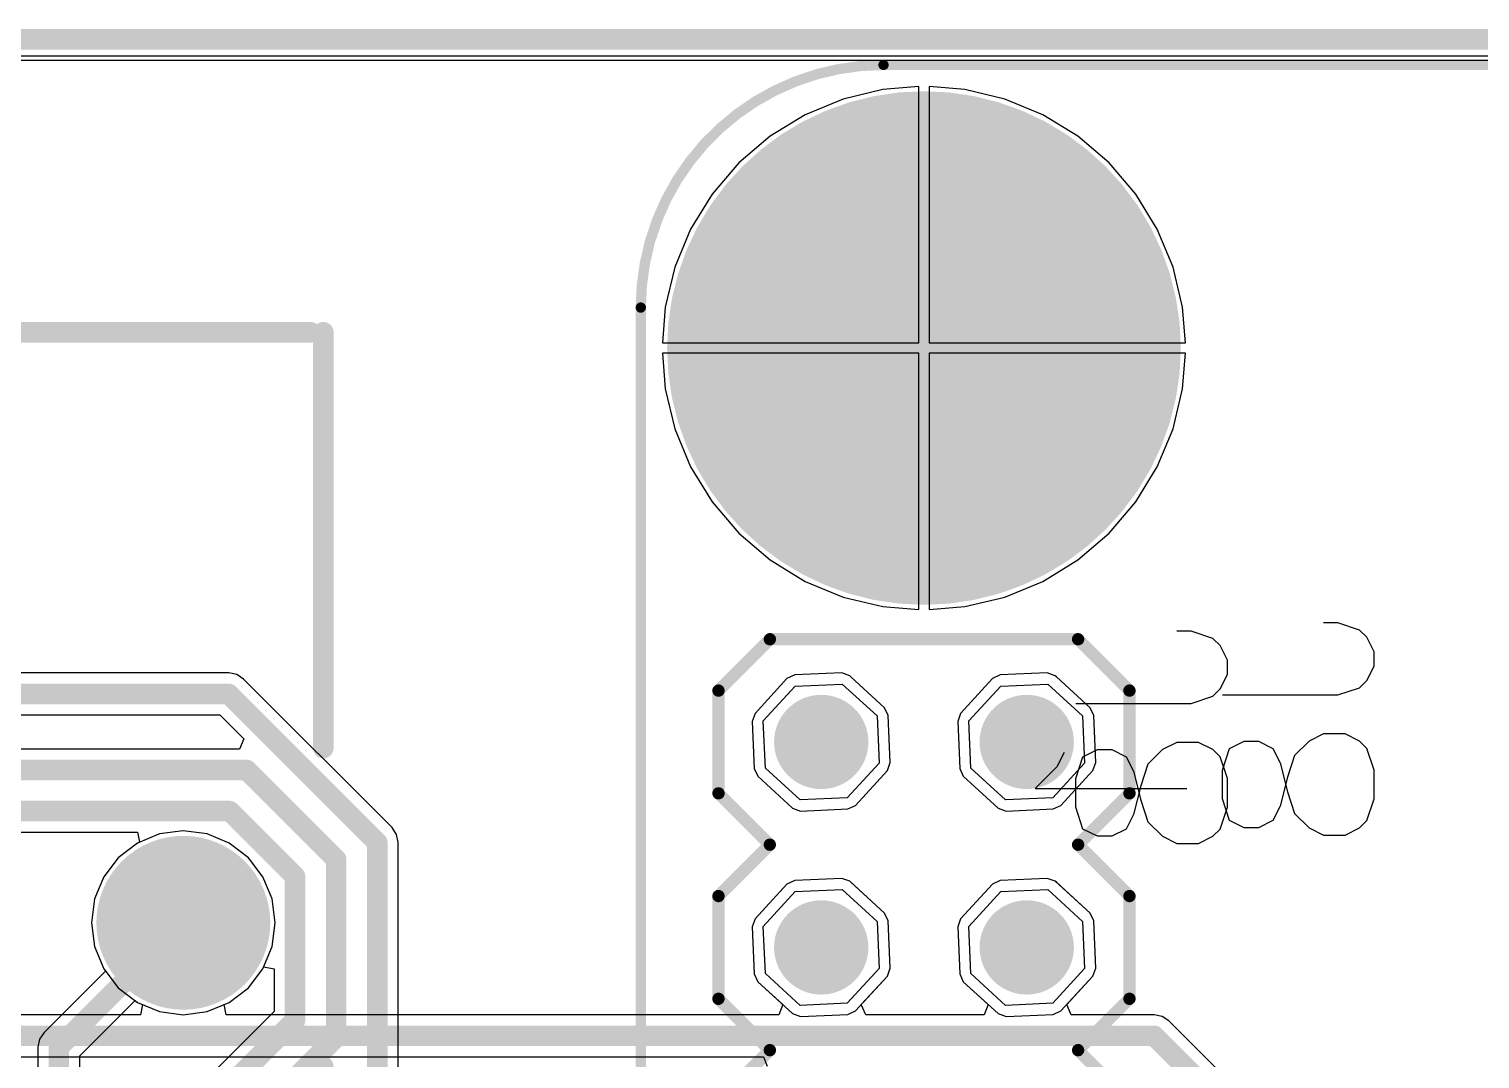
# Model space of a CAD drawing. Header units: millimetres. Extents: x 2.5 to 14.5, y 1.2 to 4.8.
# Drawn here: x 11.946 to 12.652, y 4.199 to 4.7 of the extents above; entities that cross this region are included whole.
import ezdxf

# ---------------------------------------------------------------- set-up
doc = ezdxf.new("R2010")
doc.units = ezdxf.units.MM
doc.header["$MEASUREMENT"] = 0
for name, color, linetype in [('BottomLayer', 5, 'Continuous'), ('BottomOverlay', 54, 'Continuous'), ('BottomSolder', 6, 'Continuous'), ('ConnectLayer', 7, 'Continuous'), ('Mechanical4', 56, 'Continuous'), ('MultiLayer', 9, 'Continuous'), ('PadHoleLayer', 156, 'Continuous'), ('TopLayer', 1, 'Continuous'), ('TopOverlay', 2, 'Continuous'), ('TopSolder', 216, 'Continuous')]:
    doc.layers.add(name, color=color, linetype=linetype)

# ---------------------------------------------------------------- blocks, each defined once
blk = doc.blocks.new('_RASPBERRY_PI_B__RASPBERRY_PI_B__P________B_106')
at = {"layer": 'BottomLayer'}
for p, q in [((0.30134, -2.00667), (0.31685, -1.98974)), ((0.31685, -1.98974), (0.33979, -1.98874)), ((0.33979, -1.98874), (0.35672, -2.00425)), ((0.40134, -2.00667), (0.41685, -1.98974)), ((0.41685, -1.98974), (0.43979, -1.98874)), ((0.43979, -1.98874), (0.45672, -2.00425)), ((0.35672, -2.00425), (0.35772, -2.02719)), ((0.45672, -2.00425), (0.45772, -2.02719)), ((0.30234, -2.02961), (0.30134, -2.00667)), ((0.40234, -2.02961), (0.40134, -2.00667)), ((0.31927, -2.04512), (0.30234, -2.02961)), ((0.35772, -2.02719), (0.34221, -2.04412)), ((0.41927, -2.04512), (0.40234, -2.02961)), ((0.45772, -2.02719), (0.44221, -2.04412)), ((0.34221, -2.04412), (0.31927, -2.04512)), ((0.44221, -2.04412), (0.41927, -2.04512)), ((0.30134, -2.10667), (0.31685, -2.08974)), ((0.31685, -2.08974), (0.33979, -2.08874)), ((0.33979, -2.08874), (0.35672, -2.10425)), ((0.40134, -2.10667), (0.41685, -2.08974)), ((0.41685, -2.08974), (0.43979, -2.08874)), ((0.43979, -2.08874), (0.45672, -2.10425)), ((0.30234, -2.12961), (0.30134, -2.10667)), ((0.35672, -2.10425), (0.35772, -2.12719)), ((0.40234, -2.12961), (0.40134, -2.10667)), ((0.45672, -2.10425), (0.45772, -2.12719)), ((0.31927, -2.14512), (0.30234, -2.12961)), ((0.35772, -2.12719), (0.34221, -2.14412)), ((0.41927, -2.14512), (0.40234, -2.12961)), ((0.45772, -2.12719), (0.44221, -2.14412)), ((0.34221, -2.14412), (0.31927, -2.14512)), ((0.44221, -2.14412), (0.41927, -2.14512))]:
    blk.add_line(p, q, dxfattribs=at)
for points, const_width in [([(0.07677, -2.06693, 1), (0.19882, -2.06693, 1)], 0.12205), ([(0.31953, -2.01693, 1), (0.33953, -2.01693, 1)], 0.02), ([(0.41953, -2.01693, 1), (0.43953, -2.01693, 1)], 0.02), ([(0.31953, -2.11693, 1), (0.33953, -2.11693, 1)], 0.02), ([(0.41953, -2.11693, 1), (0.43953, -2.11693, 1)], 0.02)]:
    blk.add_lwpolyline(points, format="xyb", close=True, dxfattribs=dict(at, const_width=const_width))
at = {"layer": 'BottomOverlay'}
for p, q in [((0.35222, -2.01278), (0.35222, -1.93898)), ((0.33465, -1.99872), (0.34167, -2.00224)), ((0.34167, -2.00224), (0.35222, -2.01278))]:
    blk.add_line(p, q, dxfattribs=at)
for points, const_width in [([(0, -2.08662), (0, -0.11811)], 0.005), ([(0.27953, -1.99193), (0.30453, -1.96693)], 0.006), ([(0.35453, -1.96693), (0.30453, -1.96693)], 0.006), ([(0.37953, -1.99193), (0.35453, -1.96693)], 0.006), ([(0.37953, -1.99193), (0.40453, -1.96693)], 0.006), ([(0.45453, -1.96693), (0.40453, -1.96693)], 0.006), ([(0.47953, -1.99193), (0.45453, -1.96693)], 0.006), ([(0.47953, -1.99193), (0.50453, -1.96693)], 0.006), ([(0.27953, -2.14193), (0.27953, -1.99193)], 0.006), ([(0.30453, -2.16693), (0.27953, -2.14193)], 0.006), ([(0.35453, -2.16693), (0.37953, -2.14193)], 0.006), ([(0.40453, -2.16693), (0.37953, -2.14193)], 0.006), ([(0.45453, -2.16693), (0.47953, -2.14193)], 0.006), ([(0.50453, -2.16693), (0.47953, -2.14193)], 0.006), ([(0.35453, -2.16693), (0.30453, -2.16693)], 0.006), ([(0.45453, -2.16693), (0.40453, -2.16693)], 0.006), ([(3.22835, -2.20473), (0.11811, -2.20473)], 0.005)]:
    blk.add_lwpolyline(points, dxfattribs=dict(at, const_width=const_width))
for points, const_width in [([(0.30303, -1.96693, 1), (0.30603, -1.96693, 1)], 0.003), ([(0.30303, -1.96693, 1), (0.30603, -1.96693, 1)], 0.003), ([(0.35303, -1.96693, 1), (0.35603, -1.96693, 1)], 0.003), ([(0.35303, -1.96693, 1), (0.35603, -1.96693, 1)], 0.003), ([(0.40303, -1.96693, 1), (0.40603, -1.96693, 1)], 0.003), ([(0.40303, -1.96693, 1), (0.40603, -1.96693, 1)], 0.003), ([(0.45303, -1.96693, 1), (0.45603, -1.96693, 1)], 0.003), ([(0.45303, -1.96693, 1), (0.45603, -1.96693, 1)], 0.003), ([(0.27803, -1.99193, 1), (0.28103, -1.99193, 1)], 0.003), ([(0.27803, -1.99193, 1), (0.28103, -1.99193, 1)], 0.003), ([(0.37803, -1.99193, 1), (0.38103, -1.99193, 1)], 0.003), ([(0.37803, -1.99193, 1), (0.38103, -1.99193, 1)], 0.003), ([(0.47803, -1.99193, 1), (0.48103, -1.99193, 1)], 0.003), ([(0.47803, -1.99193, 1), (0.48103, -1.99193, 1)], 0.003), ([(-0.00125, -2.08661, 1), (0.00125, -2.08661, 1)], 0.0025), ([(-0.00125, -2.08662, 1), (0.00125, -2.08662, 1)], 0.0025), ([(0.27803, -2.14193, 1), (0.28103, -2.14193, 1)], 0.003), ([(0.27803, -2.14193, 1), (0.28103, -2.14193, 1)], 0.003), ([(0.37803, -2.14193, 1), (0.38103, -2.14193, 1)], 0.003), ([(0.37803, -2.14193, 1), (0.38103, -2.14193, 1)], 0.003), ([(0.47803, -2.14193, 1), (0.48103, -2.14193, 1)], 0.003), ([(0.47803, -2.14193, 1), (0.48103, -2.14193, 1)], 0.003), ([(0.30303, -2.16693, 1), (0.30603, -2.16693, 1)], 0.003), ([(0.30303, -2.16693, 1), (0.30603, -2.16693, 1)], 0.003), ([(0.35303, -2.16693, 1), (0.35603, -2.16693, 1)], 0.003), ([(0.35303, -2.16693, 1), (0.35603, -2.16693, 1)], 0.003), ([(0.40303, -2.16693, 1), (0.40603, -2.16693, 1)], 0.003), ([(0.40303, -2.16693, 1), (0.40603, -2.16693, 1)], 0.003), ([(0.45303, -2.16693, 1), (0.45603, -2.16693, 1)], 0.003), ([(0.45303, -2.16693, 1), (0.45603, -2.16693, 1)], 0.003), ([(0.11686, -2.20472, 1), (0.11936, -2.20472, 1)], 0.0025), ([(0.11686, -2.20473, 1), (0.11936, -2.20473, 1)], 0.0025)]:
    blk.add_lwpolyline(points, format="xyb", close=True, dxfattribs=dict(at, const_width=const_width))
at = {"layer": 'BottomOverlay', "const_width": 0.005}
blk.add_lwpolyline([(0.11811, -2.20472, -0.414214), (0, -2.08661)], format="xyb", dxfattribs=at)
at = {"layer": 'BottomSolder'}
for points, const_width in [([(0.0753, -2.06693, 1), (0.2003, -2.06693, 1)], 0.125), ([(0.31805, -2.01693, 1), (0.341, -2.01693, 1)], 0.02295), ([(0.41805, -2.01693, 1), (0.441, -2.01693, 1)], 0.02295), ([(0.31805, -2.11693, 1), (0.341, -2.11693, 1)], 0.02295), ([(0.41805, -2.11693, 1), (0.441, -2.11693, 1)], 0.02295)]:
    blk.add_lwpolyline(points, format="xyb", close=True, dxfattribs=dict(at, const_width=const_width))
at = {"layer": 'Mechanical4'}
for p, q in [((0.28559, -1.84793), (0.27856, -1.85144)), ((0.29261, -1.84793), (0.28559, -1.84793)), ((0.29964, -1.85144), (0.29261, -1.84793)), ((0.34322, -1.84793), (0.33268, -1.85144)), ((0.35728, -1.84793), (0.34322, -1.84793)), ((0.36782, -1.85144), (0.35728, -1.84793)), ((0.27504, -1.85496), (0.27153, -1.8655)), ((0.27856, -1.85144), (0.27504, -1.85496)), ((0.30316, -1.85496), (0.29964, -1.85144)), ((0.30667, -1.8655), (0.30316, -1.85496)), ((0.32916, -1.85496), (0.32565, -1.86199)), ((0.33268, -1.85144), (0.32916, -1.85496)), ((0.37134, -1.85496), (0.36782, -1.85144)), ((0.37485, -1.86199), (0.37134, -1.85496)), ((0.32565, -1.86199), (0.32565, -1.87253)), ((0.37485, -1.87253), (0.37485, -1.86199)), ((0.27153, -1.8655), (0.27153, -1.87253)), ((0.30667, -1.92173), (0.30667, -1.8655)), ((0.32565, -1.87253), (0.32916, -1.87956)), ((0.37134, -1.87956), (0.37485, -1.87253)), ((0.32916, -1.87956), (0.33619, -1.88659)), ((0.36431, -1.88659), (0.37134, -1.87956)), ((0.33619, -1.88659), (0.34674, -1.8901)), ((0.33971, -1.89362), (0.35377, -1.8901)), ((0.34674, -1.8901), (0.36079, -1.89362)), ((0.35377, -1.8901), (0.36431, -1.88659)), ((0.32916, -1.90416), (0.33268, -1.89713)), ((0.33268, -1.89713), (0.33971, -1.89362)), ((0.36079, -1.89362), (0.36782, -1.89713)), ((0.36782, -1.89713), (0.37134, -1.90416)), ((0.32916, -1.91119), (0.32916, -1.90416)), ((0.37134, -1.90416), (0.37134, -1.91119)), ((0.33268, -1.91822), (0.32916, -1.91119)), ((0.37134, -1.91119), (0.36782, -1.91822)), ((0.28965, -1.91929), (0.28262, -1.92281)), ((0.29668, -1.91929), (0.28965, -1.91929)), ((0.30371, -1.92281), (0.29668, -1.91929)), ((0.34322, -1.92173), (0.33268, -1.91822)), ((0.34729, -1.91929), (0.33674, -1.92281)), ((0.36134, -1.91929), (0.34729, -1.91929)), ((0.36782, -1.91822), (0.35728, -1.92173)), ((0.37189, -1.92281), (0.36134, -1.91929)), ((0.2791, -1.92632), (0.27559, -1.93686)), ((0.28262, -1.92281), (0.2791, -1.92632)), ((0.30722, -1.92632), (0.30371, -1.92281)), ((0.31073, -1.93686), (0.30722, -1.92632)), ((0.33323, -1.92632), (0.32971, -1.93335)), ((0.33674, -1.92281), (0.33323, -1.92632)), ((0.35728, -1.92173), (0.34322, -1.92173)), ((0.3754, -1.92632), (0.37189, -1.92281)), ((0.37892, -1.93335), (0.3754, -1.92632)), ((0.32971, -1.93335), (0.32971, -1.94389)), ((0.37892, -1.94389), (0.37892, -1.93335)), ((0.27559, -1.93686), (0.27559, -1.94389)), ((0.31073, -1.99309), (0.31073, -1.93686)), ((0.32971, -1.94389), (0.33323, -1.95092)), ((0.3754, -1.95092), (0.37892, -1.94389)), ((0.33323, -1.95092), (0.34026, -1.95795)), ((0.36837, -1.95795), (0.3754, -1.95092)), ((0.34026, -1.95795), (0.3508, -1.96146)), ((0.34377, -1.96498), (0.35783, -1.96146)), ((0.3508, -1.96146), (0.36486, -1.96498)), ((0.35783, -1.96146), (0.36837, -1.95795)), ((0.33323, -1.97552), (0.33674, -1.96849)), ((0.33674, -1.96849), (0.34377, -1.96498)), ((0.36486, -1.96498), (0.37189, -1.96849)), ((0.37189, -1.96849), (0.3754, -1.97552)), ((0.33323, -1.98255), (0.33323, -1.97552)), ((0.3754, -1.97552), (0.3754, -1.98255)), ((0.33674, -1.98958), (0.33323, -1.98255)), ((0.3754, -1.98255), (0.37189, -1.98958)), ((0.34729, -1.99309), (0.33674, -1.98958)), ((0.37189, -1.98958), (0.36134, -1.99309)), ((0.36134, -1.99309), (0.34729, -1.99309))]:
    blk.add_line(p, q, dxfattribs=at)
at = {"layer": 'MultiLayer'}
for p, q in [((0.30134, -2.00667), (0.31685, -1.98974)), ((0.31685, -1.98974), (0.33979, -1.98874)), ((0.33979, -1.98874), (0.35672, -2.00425)), ((0.40134, -2.00667), (0.41685, -1.98974)), ((0.41685, -1.98974), (0.43979, -1.98874)), ((0.43979, -1.98874), (0.45672, -2.00425)), ((0.35672, -2.00425), (0.35772, -2.02719)), ((0.45672, -2.00425), (0.45772, -2.02719)), ((0.30234, -2.02961), (0.30134, -2.00667)), ((0.40234, -2.02961), (0.40134, -2.00667)), ((0.31927, -2.04512), (0.30234, -2.02961)), ((0.35772, -2.02719), (0.34221, -2.04412)), ((0.41927, -2.04512), (0.40234, -2.02961)), ((0.45772, -2.02719), (0.44221, -2.04412)), ((0.34221, -2.04412), (0.31927, -2.04512)), ((0.44221, -2.04412), (0.41927, -2.04512)), ((0.30134, -2.10667), (0.31685, -2.08974)), ((0.31685, -2.08974), (0.33979, -2.08874)), ((0.33979, -2.08874), (0.35672, -2.10425)), ((0.40134, -2.10667), (0.41685, -2.08974)), ((0.41685, -2.08974), (0.43979, -2.08874)), ((0.43979, -2.08874), (0.45672, -2.10425)), ((0.30234, -2.12961), (0.30134, -2.10667)), ((0.35672, -2.10425), (0.35772, -2.12719)), ((0.40234, -2.12961), (0.40134, -2.10667)), ((0.45672, -2.10425), (0.45772, -2.12719)), ((0.31927, -2.14512), (0.30234, -2.12961)), ((0.35772, -2.12719), (0.34221, -2.14412)), ((0.41927, -2.14512), (0.40234, -2.12961)), ((0.45772, -2.12719), (0.44221, -2.14412)), ((0.34221, -2.14412), (0.31927, -2.14512)), ((0.44221, -2.14412), (0.41927, -2.14512))]:
    blk.add_line(p, q, dxfattribs=at)
for points, const_width in [([(0.07677, -2.06693, 1), (0.19882, -2.06693, 1)], 0.12205), ([(0.31953, -2.01693, 1), (0.33953, -2.01693, 1)], 0.02), ([(0.41953, -2.01693, 1), (0.43953, -2.01693, 1)], 0.02), ([(0.31953, -2.11693, 1), (0.33953, -2.11693, 1)], 0.02), ([(0.41953, -2.11693, 1), (0.43953, -2.11693, 1)], 0.02)]:
    blk.add_lwpolyline(points, format="xyb", close=True, dxfattribs=dict(at, const_width=const_width))
at = {"layer": 'PadHoleLayer'}
for points, const_width in [([(0.31953, -2.01693, 1), (0.33953, -2.01693, 1)], 0.02), ([(0.41953, -2.01693, 1), (0.43953, -2.01693, 1)], 0.02), ([(0.11073, -2.06693, 1), (0.16486, -2.06693, 1)], 0.05413), ([(0.31953, -2.11693, 1), (0.33953, -2.11693, 1)], 0.02), ([(0.41953, -2.11693, 1), (0.43953, -2.11693, 1)], 0.02)]:
    blk.add_lwpolyline(points, format="xyb", close=True, dxfattribs=dict(at, const_width=const_width))
at = {"layer": 'TopLayer'}
for p, q in [((0.30134, -2.00667), (0.31685, -1.98974)), ((0.31685, -1.98974), (0.33979, -1.98874)), ((0.33979, -1.98874), (0.35672, -2.00425)), ((0.40134, -2.00667), (0.41685, -1.98974)), ((0.41685, -1.98974), (0.43979, -1.98874)), ((0.43979, -1.98874), (0.45672, -2.00425)), ((0.35672, -2.00425), (0.35772, -2.02719)), ((0.45672, -2.00425), (0.45772, -2.02719)), ((0.30234, -2.02961), (0.30134, -2.00667)), ((0.40234, -2.02961), (0.40134, -2.00667)), ((0.31927, -2.04512), (0.30234, -2.02961)), ((0.35772, -2.02719), (0.34221, -2.04412)), ((0.41927, -2.04512), (0.40234, -2.02961)), ((0.45772, -2.02719), (0.44221, -2.04412)), ((0.34221, -2.04412), (0.31927, -2.04512)), ((0.44221, -2.04412), (0.41927, -2.04512)), ((0.30134, -2.10667), (0.31685, -2.08974)), ((0.31685, -2.08974), (0.33979, -2.08874)), ((0.33979, -2.08874), (0.35672, -2.10425)), ((0.40134, -2.10667), (0.41685, -2.08974)), ((0.41685, -2.08974), (0.43979, -2.08874)), ((0.43979, -2.08874), (0.45672, -2.10425)), ((0.30234, -2.12961), (0.30134, -2.10667)), ((0.35672, -2.10425), (0.35772, -2.12719)), ((0.40234, -2.12961), (0.40134, -2.10667)), ((0.45672, -2.10425), (0.45772, -2.12719)), ((0.31927, -2.14512), (0.30234, -2.12961)), ((0.35772, -2.12719), (0.34221, -2.14412)), ((0.41927, -2.14512), (0.40234, -2.12961)), ((0.45772, -2.12719), (0.44221, -2.14412)), ((0.34221, -2.14412), (0.31927, -2.14512)), ((0.44221, -2.14412), (0.41927, -2.14512))]:
    blk.add_line(p, q, dxfattribs=at)
for points, const_width in [([(0.07677, -2.06693, 1), (0.19882, -2.06693, 1)], 0.12205), ([(0.31953, -2.01693, 1), (0.33953, -2.01693, 1)], 0.02), ([(0.41953, -2.01693, 1), (0.43953, -2.01693, 1)], 0.02), ([(0.31953, -2.11693, 1), (0.33953, -2.11693, 1)], 0.02), ([(0.41953, -2.11693, 1), (0.43953, -2.11693, 1)], 0.02)]:
    blk.add_lwpolyline(points, format="xyb", close=True, dxfattribs=dict(at, const_width=const_width))
at = {"layer": 'TopSolder'}
for points, const_width in [([(0.0753, -2.06693, 1), (0.2003, -2.06693, 1)], 0.125), ([(0.31805, -2.01693, 1), (0.341, -2.01693, 1)], 0.02295), ([(0.41805, -2.01693, 1), (0.441, -2.01693, 1)], 0.02295), ([(0.31805, -2.11693, 1), (0.341, -2.11693, 1)], 0.02295), ([(0.41805, -2.11693, 1), (0.441, -2.11693, 1)], 0.02295)]:
    blk.add_lwpolyline(points, format="xyb", close=True, dxfattribs=dict(at, const_width=const_width))
blk = doc.blocks.new('4P__C__C_________205')
at = {"layer": 'BottomLayer', "const_width": 0.03937}
for points in [[(-0.01969, 0, 1), (0.01968, 0, 1)], [(-0.21654, -0.1378, 1), (-0.17717, -0.1378, 1)], [(-0.01969, -0.27559, 1), (0.01968, -0.27559, 1)], [(-0.21654, -0.41339, 1), (-0.17717, -0.41339, 1)]]:
    blk.add_lwpolyline(points, format="xyb", close=True, dxfattribs=at)
at = {"layer": 'BottomSolder', "const_width": 0.04232}
for points in [[(-0.02116, 0, 1), (0.02116, 0, 1)], [(-0.21801, -0.1378, 1), (-0.17569, -0.1378, 1)], [(-0.02116, -0.27559, 1), (0.02116, -0.27559, 1)], [(-0.21801, -0.41339, 1), (-0.17569, -0.41339, 1)]]:
    blk.add_lwpolyline(points, format="xyb", close=True, dxfattribs=at)
at = {"layer": 'MultiLayer', "const_width": 0.03937}
for points in [[(-0.01969, 0, 1), (0.01968, 0, 1)], [(-0.21654, -0.1378, 1), (-0.17717, -0.1378, 1)], [(-0.01969, -0.27559, 1), (0.01968, -0.27559, 1)], [(-0.21654, -0.41339, 1), (-0.17717, -0.41339, 1)]]:
    blk.add_lwpolyline(points, format="xyb", close=True, dxfattribs=at)
at = {"layer": 'PadHoleLayer', "const_width": 0.01969}
for points in [[(-0.00984, 0, 1), (0.00984, 0, 1)], [(-0.20669, -0.1378, 1), (-0.18701, -0.1378, 1)], [(-0.00984, -0.27559, 1), (0.00984, -0.27559, 1)], [(-0.20669, -0.41339, 1), (-0.18701, -0.41339, 1)]]:
    blk.add_lwpolyline(points, format="xyb", close=True, dxfattribs=at)
at = {"layer": 'TopLayer', "const_width": 0.03937}
for points in [[(-0.01969, 0, 1), (0.01968, 0, 1)], [(-0.21654, -0.1378, 1), (-0.17717, -0.1378, 1)], [(-0.01969, -0.27559, 1), (0.01968, -0.27559, 1)], [(-0.21654, -0.41339, 1), (-0.17717, -0.41339, 1)]]:
    blk.add_lwpolyline(points, format="xyb", close=True, dxfattribs=at)
at = {"layer": 'TopOverlay', "const_width": 0.01}
for points in [[(-0.38189, 0.12795), (0.09055, 0.12795)], [(-0.38189, 0.12795), (-0.38189, -0.48032)], [(-0.38189, 0.12795), (-0.38189, 0.0689)], [(0.09055, 0.12795), (0.09055, -0.47532)], [(-0.38189, 0.0689), (-0.26685, 0.0689)], [(-0.11185, 0.0689), (0.08976, 0.0689)], [(-0.38189, -0.4815), (-0.26685, -0.4815)], [(-0.11185, -0.4815), (0.09055, -0.4815)]]:
    blk.add_lwpolyline(points, dxfattribs=at)
at = {"layer": 'TopOverlay', "const_width": 0.005}
for points in [[(-0.38439, 0.12795, 1), (-0.37939, 0.12795, 1)], [(-0.38439, 0.12795, 1), (-0.37939, 0.12795, 1)], [(-0.38439, 0.12795, 1), (-0.37939, 0.12795, 1)], [(0.08805, 0.12795, 1), (0.09305, 0.12795, 1)], [(0.08805, 0.12795, 1), (0.09305, 0.12795, 1)], [(-0.38439, 0.0689, 1), (-0.37939, 0.0689, 1)], [(-0.38439, 0.0689, 1), (-0.37939, 0.0689, 1)], [(-0.26935, 0.0689, 1), (-0.26435, 0.0689, 1)], [(-0.11435, 0.0689, 1), (-0.10935, 0.0689, 1)], [(0.08726, 0.0689, 1), (0.09226, 0.0689, 1)], [(0.08805, -0.47532, 1), (0.09305, -0.47532, 1)], [(-0.38439, -0.48032, 1), (-0.37939, -0.48032, 1)], [(-0.38439, -0.4815, 1), (-0.37939, -0.4815, 1)], [(-0.26935, -0.4815, 1), (-0.26435, -0.4815, 1)], [(-0.11435, -0.4815, 1), (-0.10935, -0.4815, 1)], [(0.08805, -0.4815, 1), (0.09305, -0.4815, 1)]]:
    blk.add_lwpolyline(points, format="xyb", close=True, dxfattribs=at)
at = {"layer": 'TopSolder', "const_width": 0.04232}
for points in [[(-0.02116, 0, 1), (0.02116, 0, 1)], [(-0.21801, -0.1378, 1), (-0.17569, -0.1378, 1)], [(-0.02116, -0.27559, 1), (0.02116, -0.27559, 1)], [(-0.21801, -0.41339, 1), (-0.17569, -0.41339, 1)]]:
    blk.add_lwpolyline(points, format="xyb", close=True, dxfattribs=at)

msp = doc.modelspace()

# ---------------------------------------------------------------- linework, layer by layer
at = {"layer": 'BottomLayer', "const_width": 0.01}
for points in [[(9.77437, 4.21), (12.493, 4.21)], [(12.493, 4.21), (12.592, 4.111)]]:
    msp.add_lwpolyline(points, dxfattribs=at)
at = {"layer": 'BottomLayer', "const_width": 0.005}
msp.add_lwpolyline([(12.4905, 4.21, 1), (12.4955, 4.21, 1)], format="xyb", close=True, dxfattribs=at)
msp.add_lwpolyline([(12.4905, 4.21, 1), (12.4955, 4.21, 1)], format="xyb", close=True, dxfattribs=at)
at = {"layer": 'ConnectLayer'}
for p, q in [((2.47303, 4.68697), (14.45697, 4.68697)), ((2.4752, 4.6848), (14.4548, 4.6848)), ((12.36106, 4.6706), (12.34162, 4.66593)), ((12.36106, 4.6706), (12.34162, 4.66593)), ((12.3785, 4.67198), (12.36106, 4.6706)), ((12.3785, 4.67198), (12.36106, 4.6706)), ((12.3785, 4.54723), (12.3785, 4.67198)), ((12.3785, 4.54723), (12.3785, 4.67198)), ((12.40094, 4.6706), (12.3835, 4.67198)), ((12.3835, 4.67198), (12.3835, 4.54723)), ((12.40094, 4.6706), (12.3835, 4.67198)), ((12.3835, 4.67198), (12.3835, 4.54723)), ((12.42038, 4.66593), (12.40094, 4.6706)), ((12.42038, 4.66593), (12.40094, 4.6706)), ((12.34162, 4.66593), (12.32314, 4.65828)), ((12.34162, 4.66593), (12.32314, 4.65828)), ((12.43886, 4.65828), (12.42038, 4.66593)), ((12.43886, 4.65828), (12.42038, 4.66593)), ((12.32314, 4.65828), (12.30609, 4.64783)), ((12.32314, 4.65828), (12.30609, 4.64783)), ((12.45591, 4.64783), (12.43886, 4.65828)), ((12.45591, 4.64783), (12.43886, 4.65828)), ((12.30609, 4.64783), (12.29089, 4.63485)), ((12.30609, 4.64783), (12.29089, 4.63485)), ((12.47111, 4.63485), (12.45591, 4.64783)), ((12.47111, 4.63485), (12.45591, 4.64783)), ((12.29089, 4.63485), (12.2779, 4.61964)), ((12.29089, 4.63485), (12.2779, 4.61964)), ((12.4841, 4.61964), (12.47111, 4.63485)), ((12.4841, 4.61964), (12.47111, 4.63485)), ((12.2779, 4.61964), (12.26745, 4.60259)), ((12.2779, 4.61964), (12.26745, 4.60259)), ((12.49455, 4.60259), (12.4841, 4.61964)), ((12.49455, 4.60259), (12.4841, 4.61964)), ((12.26745, 4.60259), (12.2598, 4.58411)), ((12.26745, 4.60259), (12.2598, 4.58411)), ((12.5022, 4.58411), (12.49455, 4.60259)), ((12.5022, 4.58411), (12.49455, 4.60259)), ((12.2598, 4.58411), (12.25513, 4.56467)), ((12.2598, 4.58411), (12.25513, 4.56467)), ((12.50687, 4.56467), (12.5022, 4.58411)), ((12.50687, 4.56467), (12.5022, 4.58411)), ((12.25513, 4.56467), (12.25376, 4.54723)), ((12.25513, 4.56467), (12.25376, 4.54723)), ((12.50824, 4.54723), (12.50687, 4.56467)), ((12.50824, 4.54723), (12.50687, 4.56467)), ((12.25376, 4.54723), (12.3785, 4.54723)), ((12.25376, 4.54723), (12.3785, 4.54723)), ((12.3835, 4.54723), (12.50824, 4.54723)), ((12.3835, 4.54723), (12.50824, 4.54723)), ((12.3785, 4.54223), (12.25376, 4.54223)), ((12.25376, 4.54223), (12.25513, 4.5248)), ((12.3785, 4.54223), (12.25376, 4.54223)), ((12.25376, 4.54223), (12.25513, 4.5248)), ((12.3785, 4.41749), (12.3785, 4.54223)), ((12.3785, 4.41749), (12.3785, 4.54223)), ((12.50824, 4.54223), (12.3835, 4.54223)), ((12.3835, 4.54223), (12.3835, 4.41749)), ((12.50824, 4.54223), (12.3835, 4.54223)), ((12.3835, 4.54223), (12.3835, 4.41749)), ((12.50687, 4.5248), (12.50824, 4.54223)), ((12.50687, 4.5248), (12.50824, 4.54223)), ((12.25513, 4.5248), (12.2598, 4.50535)), ((12.25513, 4.5248), (12.2598, 4.50535)), ((12.5022, 4.50535), (12.50687, 4.5248)), ((12.5022, 4.50535), (12.50687, 4.5248)), ((12.2598, 4.50535), (12.26745, 4.48688)), ((12.2598, 4.50535), (12.26745, 4.48688)), ((12.49455, 4.48688), (12.5022, 4.50535)), ((12.49455, 4.48688), (12.5022, 4.50535)), ((12.26745, 4.48688), (12.2779, 4.46982)), ((12.26745, 4.48688), (12.2779, 4.46982)), ((12.4841, 4.46982), (12.49455, 4.48688)), ((12.4841, 4.46982), (12.49455, 4.48688)), ((12.2779, 4.46982), (12.29089, 4.45462)), ((12.2779, 4.46982), (12.29089, 4.45462)), ((12.47111, 4.45462), (12.4841, 4.46982)), ((12.47111, 4.45462), (12.4841, 4.46982)), ((12.29089, 4.45462), (12.30609, 4.44163)), ((12.29089, 4.45462), (12.30609, 4.44163)), ((12.45591, 4.44163), (12.47111, 4.45462)), ((12.45591, 4.44163), (12.47111, 4.45462)), ((12.30609, 4.44163), (12.32314, 4.43118)), ((12.30609, 4.44163), (12.32314, 4.43118)), ((12.43886, 4.43118), (12.45591, 4.44163)), ((12.43886, 4.43118), (12.45591, 4.44163)), ((12.32314, 4.43118), (12.34162, 4.42353)), ((12.32314, 4.43118), (12.34162, 4.42353)), ((12.42038, 4.42353), (12.43886, 4.43118)), ((12.42038, 4.42353), (12.43886, 4.43118)), ((12.34162, 4.42353), (12.36106, 4.41886)), ((12.34162, 4.42353), (12.36106, 4.41886)), ((12.40094, 4.41886), (12.42038, 4.42353)), ((12.40094, 4.41886), (12.42038, 4.42353)), ((12.36106, 4.41886), (12.3785, 4.41749)), ((12.36106, 4.41886), (12.3785, 4.41749)), ((12.3835, 4.41749), (12.40094, 4.41886)), ((12.3835, 4.41749), (12.40094, 4.41886)), ((12.04266, 4.38659), (11.69689, 4.38659)), ((12.04656, 4.38581), (12.04266, 4.38659)), ((12.04987, 4.3836), (12.04656, 4.38581)), ((12.31809, 4.3856), (12.31433, 4.38385)), ((12.31809, 4.3856), (12.31433, 4.38385)), ((12.34102, 4.3866), (12.31809, 4.3856)), ((12.34102, 4.3866), (12.31809, 4.3856)), ((12.31809, 4.3856), (12.31809, 4.3856)), ((12.31809, 4.3856), (12.31809, 4.3856)), ((12.34492, 4.38518), (12.34102, 4.3866)), ((12.34102, 4.3866), (12.34102, 4.3866)), ((12.34492, 4.38518), (12.34102, 4.3866)), ((12.34102, 4.3866), (12.34102, 4.3866)), ((12.34545, 4.38469), (12.34492, 4.38518)), ((12.34492, 4.38518), (12.34492, 4.38518)), ((12.34545, 4.38469), (12.34492, 4.38518)), ((12.34492, 4.38518), (12.34492, 4.38518)), ((12.36185, 4.36967), (12.34545, 4.38469)), ((12.36185, 4.36967), (12.34545, 4.38469)), ((12.41809, 4.3856), (12.41433, 4.38385)), ((12.41809, 4.3856), (12.41433, 4.38385)), ((12.44102, 4.3866), (12.41809, 4.3856)), ((12.44102, 4.3866), (12.41809, 4.3856)), ((12.41809, 4.3856), (12.41809, 4.3856)), ((12.41809, 4.3856), (12.41809, 4.3856)), ((12.44492, 4.38518), (12.44102, 4.3866)), ((12.44102, 4.3866), (12.44102, 4.3866)), ((12.44492, 4.38518), (12.44102, 4.3866)), ((12.44102, 4.3866), (12.44102, 4.3866)), ((12.44545, 4.38469), (12.44492, 4.38518)), ((12.44492, 4.38518), (12.44492, 4.38518)), ((12.44545, 4.38469), (12.44492, 4.38518)), ((12.44492, 4.38518), (12.44492, 4.38518)), ((12.46185, 4.36967), (12.44545, 4.38469)), ((12.46185, 4.36967), (12.44545, 4.38469)), ((12.12217, 4.3113), (12.04987, 4.3836)), ((12.31433, 4.38385), (12.29882, 4.36692)), ((12.31433, 4.38385), (12.29882, 4.36692)), ((12.31433, 4.38385), (12.31433, 4.38385)), ((12.31433, 4.38385), (12.31433, 4.38385)), ((12.41433, 4.38385), (12.39882, 4.36692)), ((12.41433, 4.38385), (12.39882, 4.36692)), ((12.41433, 4.38385), (12.41433, 4.38385)), ((12.41433, 4.38385), (12.41433, 4.38385)), ((11.69266, 4.3662), (12.03843, 4.3662)), ((12.03843, 4.3662), (12.05006, 4.35457)), ((12.29882, 4.36692), (12.2974, 4.36302)), ((12.29882, 4.36692), (12.2974, 4.36302)), ((12.29882, 4.36692), (12.29882, 4.36692)), ((12.29882, 4.36692), (12.29882, 4.36692)), ((12.3636, 4.36591), (12.36185, 4.36967)), ((12.36185, 4.36967), (12.36185, 4.36967)), ((12.3636, 4.36591), (12.36185, 4.36967)), ((12.36185, 4.36967), (12.36185, 4.36967)), ((12.3646, 4.34298), (12.3636, 4.36591)), ((12.3636, 4.36591), (12.3636, 4.36591)), ((12.3646, 4.34298), (12.3636, 4.36591)), ((12.3636, 4.36591), (12.3636, 4.36591)), ((12.39882, 4.36692), (12.3974, 4.36302)), ((12.39882, 4.36692), (12.3974, 4.36302)), ((12.39882, 4.36692), (12.39882, 4.36692)), ((12.39882, 4.36692), (12.39882, 4.36692)), ((12.4636, 4.36591), (12.46185, 4.36967)), ((12.46185, 4.36967), (12.46185, 4.36967)), ((12.4636, 4.36591), (12.46185, 4.36967)), ((12.46185, 4.36967), (12.46185, 4.36967)), ((12.4646, 4.34298), (12.4636, 4.36591)), ((12.4636, 4.36591), (12.4636, 4.36591)), ((12.4646, 4.34298), (12.4636, 4.36591)), ((12.4636, 4.36591), (12.4636, 4.36591)), ((12.2974, 4.36302), (12.2974, 4.36302)), ((12.2974, 4.36302), (12.2984, 4.34009)), ((12.2974, 4.36302), (12.2974, 4.36302)), ((12.2974, 4.36302), (12.2984, 4.34009)), ((12.3974, 4.36302), (12.3974, 4.36302)), ((12.3974, 4.36302), (12.3984, 4.34009)), ((12.3974, 4.36302), (12.3974, 4.36302)), ((12.3974, 4.36302), (12.3984, 4.34009)), ((12.04799, 4.34957), (11.81937, 4.34957)), ((12.05006, 4.35457), (12.04799, 4.34957)), ((12.36318, 4.33908), (12.3646, 4.34298)), ((12.36318, 4.33908), (12.3646, 4.34298)), ((12.3646, 4.34298), (12.3646, 4.34298)), ((12.3646, 4.34298), (12.3646, 4.34298)), ((12.46318, 4.33908), (12.4646, 4.34298)), ((12.46318, 4.33908), (12.4646, 4.34298)), ((12.4646, 4.34298), (12.4646, 4.34298)), ((12.4646, 4.34298), (12.4646, 4.34298)), ((12.2984, 4.34009), (12.2984, 4.34009)), ((12.2984, 4.34009), (12.30015, 4.33633)), ((12.2984, 4.34009), (12.2984, 4.34009)), ((12.2984, 4.34009), (12.30015, 4.33633)), ((12.30015, 4.33633), (12.30015, 4.33633)), ((12.30015, 4.33633), (12.31708, 4.32082)), ((12.30015, 4.33633), (12.30015, 4.33633)), ((12.30015, 4.33633), (12.31708, 4.32082)), ((12.34767, 4.32215), (12.36318, 4.33908)), ((12.34767, 4.32215), (12.36318, 4.33908)), ((12.36318, 4.33908), (12.36318, 4.33908)), ((12.36318, 4.33908), (12.36318, 4.33908)), ((12.3984, 4.34009), (12.3984, 4.34009)), ((12.3984, 4.34009), (12.40015, 4.33633)), ((12.3984, 4.34009), (12.3984, 4.34009)), ((12.3984, 4.34009), (12.40015, 4.33633)), ((12.40015, 4.33633), (12.40015, 4.33633)), ((12.40015, 4.33633), (12.41708, 4.32082)), ((12.40015, 4.33633), (12.40015, 4.33633)), ((12.40015, 4.33633), (12.41708, 4.32082)), ((12.44767, 4.32215), (12.46318, 4.33908)), ((12.44767, 4.32215), (12.46318, 4.33908)), ((12.46318, 4.33908), (12.46318, 4.33908)), ((12.46318, 4.33908), (12.46318, 4.33908)), ((12.34391, 4.3204), (12.34767, 4.32215)), ((12.34391, 4.3204), (12.34767, 4.32215)), ((12.34767, 4.32215), (12.34767, 4.32215)), ((12.34767, 4.32215), (12.34767, 4.32215)), ((12.44391, 4.3204), (12.44767, 4.32215)), ((12.44391, 4.3204), (12.44767, 4.32215)), ((12.44767, 4.32215), (12.44767, 4.32215)), ((12.44767, 4.32215), (12.44767, 4.32215)), ((12.31708, 4.32082), (12.31708, 4.32082)), ((12.31708, 4.32082), (12.32098, 4.3194)), ((12.31708, 4.32082), (12.31708, 4.32082)), ((12.31708, 4.32082), (12.32098, 4.3194)), ((12.32098, 4.3194), (12.34391, 4.3204)), ((12.32098, 4.3194), (12.34391, 4.3204)), ((12.32098, 4.3194), (12.32098, 4.3194)), ((12.32098, 4.3194), (12.32098, 4.3194)), ((12.34391, 4.3204), (12.34391, 4.3204)), ((12.34391, 4.3204), (12.34391, 4.3204)), ((12.41708, 4.32082), (12.41708, 4.32082)), ((12.41708, 4.32082), (12.42098, 4.3194)), ((12.41708, 4.32082), (12.41708, 4.32082)), ((12.41708, 4.32082), (12.42098, 4.3194)), ((12.42098, 4.3194), (12.44391, 4.3204)), ((12.42098, 4.3194), (12.44391, 4.3204)), ((12.42098, 4.3194), (12.42098, 4.3194)), ((12.42098, 4.3194), (12.42098, 4.3194)), ((12.44391, 4.3204), (12.44391, 4.3204)), ((12.44391, 4.3204), (12.44391, 4.3204)), ((11.94139, 4.30917), (11.99823, 4.30917)), ((12.00901, 4.30823), (11.99821, 4.30376)), ((11.99823, 4.30917), (11.99922, 4.30417)), ((12.02059, 4.30975), (12.00901, 4.30823)), ((12.03217, 4.30823), (12.02059, 4.30975)), ((12.04297, 4.30376), (12.03217, 4.30823)), ((12.12438, 4.30799), (12.12217, 4.3113)), ((12.12516, 4.30409), (12.12438, 4.30799)), ((11.99821, 4.30376), (11.98894, 4.29665)), ((11.99821, 4.30376), (11.98894, 4.29665)), ((11.99922, 4.30417), (11.99821, 4.30376)), ((12.05224, 4.29665), (12.04297, 4.30376)), ((12.12516, 4.17965), (12.12516, 4.30409)), ((11.98894, 4.29665), (11.98183, 4.28738)), ((11.98894, 4.29665), (11.98183, 4.28738)), ((12.05935, 4.28738), (12.05224, 4.29665)), ((11.98183, 4.28738), (11.97736, 4.27658)), ((11.98183, 4.28738), (11.97736, 4.27658)), ((12.06382, 4.27658), (12.05935, 4.28738)), ((12.34102, 4.2866), (12.31809, 4.2856)), ((12.34102, 4.2866), (12.31809, 4.2856)), ((12.34492, 4.28518), (12.34102, 4.2866)), ((12.34102, 4.2866), (12.34102, 4.2866)), ((12.34492, 4.28518), (12.34102, 4.2866)), ((12.34102, 4.2866), (12.34102, 4.2866)), ((12.44102, 4.2866), (12.41809, 4.2856)), ((12.44102, 4.2866), (12.41809, 4.2856)), ((12.44492, 4.28518), (12.44102, 4.2866)), ((12.44102, 4.2866), (12.44102, 4.2866)), ((12.44492, 4.28518), (12.44102, 4.2866)), ((12.44102, 4.2866), (12.44102, 4.2866)), ((12.31433, 4.28385), (12.29882, 4.26692)), ((12.31433, 4.28385), (12.29882, 4.26692)), ((12.31809, 4.2856), (12.31433, 4.28385)), ((12.31809, 4.2856), (12.31433, 4.28385)), ((12.31433, 4.28385), (12.31433, 4.28385)), ((12.31433, 4.28385), (12.31433, 4.28385)), ((12.31809, 4.2856), (12.31809, 4.2856)), ((12.31809, 4.2856), (12.31809, 4.2856)), ((12.36185, 4.26967), (12.34492, 4.28518)), ((12.34492, 4.28518), (12.34492, 4.28518)), ((12.34545, 4.28469), (12.34492, 4.28518)), ((12.34492, 4.28518), (12.34492, 4.28518)), ((12.36185, 4.26967), (12.34545, 4.28469)), ((12.41433, 4.28385), (12.39882, 4.26692)), ((12.41433, 4.28385), (12.39882, 4.26692)), ((12.41809, 4.2856), (12.41433, 4.28385)), ((12.41809, 4.2856), (12.41433, 4.28385)), ((12.41433, 4.28385), (12.41433, 4.28385)), ((12.41433, 4.28385), (12.41433, 4.28385)), ((12.41809, 4.2856), (12.41809, 4.2856)), ((12.41809, 4.2856), (12.41809, 4.2856)), ((12.46185, 4.26967), (12.44492, 4.28518)), ((12.44492, 4.28518), (12.44492, 4.28518)), ((12.44545, 4.28469), (12.44492, 4.28518)), ((12.44492, 4.28518), (12.44492, 4.28518)), ((12.46185, 4.26967), (12.44545, 4.28469)), ((11.97736, 4.27658), (11.97584, 4.265)), ((11.97736, 4.27658), (11.97584, 4.265)), ((12.06534, 4.265), (12.06382, 4.27658)), ((11.97584, 4.265), (11.97736, 4.25342)), ((11.97584, 4.265), (11.97736, 4.25342)), ((12.06382, 4.25342), (12.06534, 4.265)), ((12.29882, 4.26692), (12.2974, 4.26302)), ((12.29882, 4.26692), (12.2974, 4.26302)), ((12.29882, 4.26692), (12.29882, 4.26692)), ((12.29882, 4.26692), (12.29882, 4.26692)), ((12.3636, 4.26591), (12.36185, 4.26967)), ((12.36185, 4.26967), (12.36185, 4.26967)), ((12.3636, 4.26591), (12.36185, 4.26967)), ((12.36185, 4.26967), (12.36185, 4.26967)), ((12.3646, 4.24298), (12.3636, 4.26591)), ((12.3636, 4.26591), (12.3636, 4.26591)), ((12.3646, 4.24298), (12.3636, 4.26591)), ((12.3636, 4.26591), (12.3636, 4.26591)), ((12.39882, 4.26692), (12.3974, 4.26302)), ((12.39882, 4.26692), (12.3974, 4.26302)), ((12.39882, 4.26692), (12.39882, 4.26692)), ((12.39882, 4.26692), (12.39882, 4.26692)), ((12.4636, 4.26591), (12.46185, 4.26967)), ((12.46185, 4.26967), (12.46185, 4.26967)), ((12.4636, 4.26591), (12.46185, 4.26967)), ((12.46185, 4.26967), (12.46185, 4.26967)), ((12.4646, 4.24298), (12.4636, 4.26591)), ((12.4636, 4.26591), (12.4636, 4.26591)), ((12.4646, 4.24298), (12.4636, 4.26591)), ((12.4636, 4.26591), (12.4636, 4.26591)), ((12.2974, 4.26302), (12.2974, 4.26302)), ((12.2974, 4.26302), (12.2984, 4.24009)), ((12.2974, 4.26302), (12.2974, 4.26302)), ((12.2974, 4.26302), (12.2984, 4.24009)), ((12.3974, 4.26302), (12.3974, 4.26302)), ((12.3974, 4.26302), (12.3984, 4.24009)), ((12.3974, 4.26302), (12.3974, 4.26302)), ((12.3974, 4.26302), (12.3984, 4.24009)), ((11.97736, 4.25342), (11.98183, 4.24262)), ((11.97736, 4.25342), (11.98183, 4.24262)), ((12.05935, 4.24262), (12.06382, 4.25342)), ((12.05935, 4.24262), (12.05976, 4.24363)), ((12.05976, 4.24363), (12.06476, 4.24264)), ((11.98268, 4.24151), (11.95279, 4.21162)), ((11.98183, 4.24262), (11.98894, 4.23335)), ((11.98183, 4.24262), (11.98268, 4.24151)), ((12.05224, 4.23335), (12.05935, 4.24262)), ((12.05224, 4.23335), (12.05935, 4.24262)), ((12.06476, 4.24264), (12.06476, 4.22179)), ((12.2984, 4.24009), (12.2984, 4.24009)), ((12.2984, 4.24009), (12.30015, 4.23633)), ((12.2984, 4.24009), (12.2984, 4.24009)), ((12.2984, 4.24009), (12.30015, 4.23633)), ((12.34767, 4.22215), (12.36318, 4.23908)), ((12.35046, 4.2252), (12.36318, 4.23908)), ((12.36318, 4.23908), (12.3646, 4.24298)), ((12.36318, 4.23908), (12.3646, 4.24298)), ((12.36318, 4.23908), (12.36318, 4.23908)), ((12.36318, 4.23908), (12.36318, 4.23908)), ((12.3646, 4.24298), (12.3646, 4.24298)), ((12.3646, 4.24298), (12.3646, 4.24298)), ((12.3984, 4.24009), (12.3984, 4.24009)), ((12.3984, 4.24009), (12.40015, 4.23633)), ((12.3984, 4.24009), (12.3984, 4.24009)), ((12.3984, 4.24009), (12.40015, 4.23633)), ((12.44767, 4.22215), (12.46318, 4.23908)), ((12.45046, 4.2252), (12.46318, 4.23908)), ((12.46318, 4.23908), (12.4646, 4.24298)), ((12.46318, 4.23908), (12.4646, 4.24298)), ((12.46318, 4.23908), (12.46318, 4.23908)), ((12.46318, 4.23908), (12.46318, 4.23908)), ((12.4646, 4.24298), (12.4646, 4.24298)), ((12.4646, 4.24298), (12.4646, 4.24298)), ((11.98894, 4.23335), (11.99821, 4.22624)), ((12.04297, 4.22624), (12.05224, 4.23335)), ((12.04297, 4.22624), (12.05224, 4.23335)), ((12.30015, 4.23633), (12.30015, 4.23633)), ((12.30015, 4.23633), (12.31231, 4.2252)), ((12.30015, 4.23633), (12.30015, 4.23633)), ((12.30015, 4.23633), (12.31708, 4.22082)), ((12.40015, 4.23633), (12.40015, 4.23633)), ((12.40015, 4.23633), (12.41231, 4.2252)), ((12.40015, 4.23633), (12.40015, 4.23633)), ((12.40015, 4.23633), (12.41708, 4.22082)), ((11.9702, 4.20019), (11.9971, 4.22709)), ((11.9971, 4.22709), (11.99821, 4.22624)), ((11.99821, 4.22624), (12.00074, 4.2252)), ((11.99821, 4.22624), (12.00901, 4.22177)), ((12.00074, 4.2252), (11.99975, 4.2202)), ((12.03217, 4.22177), (12.04297, 4.22624)), ((12.04044, 4.2252), (12.04297, 4.22624)), ((12.04143, 4.2202), (12.04044, 4.2252)), ((12.31231, 4.2252), (12.31036, 4.2202)), ((12.35266, 4.2202), (12.35046, 4.2252)), ((12.41231, 4.2252), (12.41036, 4.2202)), ((12.45266, 4.2202), (12.45046, 4.2252)), ((11.99975, 4.2202), (11.76584, 4.2202)), ((12.06476, 4.22179), (11.9752, 4.13222)), ((12.00901, 4.22177), (12.02059, 4.22025)), ((12.02059, 4.22025), (12.03217, 4.22177)), ((12.31036, 4.2202), (12.04143, 4.2202)), ((12.31708, 4.22082), (12.31708, 4.22082)), ((12.31708, 4.22082), (12.32098, 4.2194)), ((12.32098, 4.2194), (12.34391, 4.2204)), ((12.32098, 4.2194), (12.32098, 4.2194)), ((12.34391, 4.2204), (12.34767, 4.22215)), ((12.34391, 4.2204), (12.34391, 4.2204)), ((12.34767, 4.22215), (12.34767, 4.22215)), ((12.41036, 4.2202), (12.35266, 4.2202)), ((12.41708, 4.22082), (12.41708, 4.22082)), ((12.41708, 4.22082), (12.42098, 4.2194)), ((12.42098, 4.2194), (12.44391, 4.2204)), ((12.42098, 4.2194), (12.42098, 4.2194)), ((12.44391, 4.2204), (12.44767, 4.22215)), ((12.44391, 4.2204), (12.44391, 4.2204)), ((12.44767, 4.22215), (12.44767, 4.22215)), ((12.493, 4.2202), (12.45266, 4.2202)), ((12.4969, 4.21942), (12.493, 4.2202)), ((12.50021, 4.21721), (12.4969, 4.21942)), ((12.59921, 4.11821), (12.50021, 4.21721)), ((11.95058, 4.20831), (11.9498, 4.20441)), ((11.95279, 4.21162), (11.95058, 4.20831)), ((11.9498, 4.20441), (11.9498, 3.90654)), ((9.77437, 4.1998), (12.30284, 4.1998)), ((11.9702, 4.13429), (11.9702, 4.20019)), ((12.30284, 4.1998), (12.30476, 4.19518))]:
    msp.add_line(p, q, dxfattribs=at)
at = {"layer": 'TopLayer', "const_width": 0.01}
for points in [[(2.465, 4.695), (14.465, 4.695)], [(11.69266, 4.37639), (12.04266, 4.37639)], [(12.04266, 4.37639), (12.11496, 4.30409)], [(11.81937, 4.33937), (12.0514, 4.33937)], [(12.0514, 4.33937), (12.09496, 4.29581)], [(11.93717, 4.31937), (12.04311, 4.31937)], [(12.04311, 4.31937), (12.07496, 4.28752)], [(12.11496, 4.17965), (12.11496, 4.30409)], [(12.09496, 4.20928), (12.09496, 4.29581)], [(12.07496, 4.21756), (12.07496, 4.28752)], [(11.96, 4.20441), (12.02059, 4.265)], [(11.98, 4.1226), (12.07496, 4.21756)], [(11.96, 2.95689), (11.96, 4.20441)], [(12, 4.11432), (12.09496, 4.20928)]]:
    msp.add_lwpolyline(points, dxfattribs=at)
at = {"layer": 'TopLayer', "const_width": 0.005}
for points in [[(12.04016, 4.37639, 1), (12.04516, 4.37639, 1)], [(12.04016, 4.37639, 1), (12.04516, 4.37639, 1)], [(12.0489, 4.33937, 1), (12.0539, 4.33937, 1)], [(12.0489, 4.33937, 1), (12.0539, 4.33937, 1)], [(12.04061, 4.31937, 1), (12.04561, 4.31937, 1)], [(12.04061, 4.31937, 1), (12.04561, 4.31937, 1)], [(12.11246, 4.30409, 1), (12.11746, 4.30409, 1)], [(12.11246, 4.30409, 1), (12.11746, 4.30409, 1)], [(12.09246, 4.29581, 1), (12.09746, 4.29581, 1)], [(12.09246, 4.29581, 1), (12.09746, 4.29581, 1)], [(12.07246, 4.28752, 1), (12.07746, 4.28752, 1)], [(12.07246, 4.28752, 1), (12.07746, 4.28752, 1)], [(12.01809, 4.265, 1), (12.02309, 4.265, 1)], [(12.07246, 4.21756, 1), (12.07746, 4.21756, 1)], [(12.07246, 4.21756, 1), (12.07746, 4.21756, 1)], [(11.9575, 4.20441, 1), (11.9625, 4.20441, 1)], [(11.9575, 4.20441, 1), (11.9625, 4.20441, 1)], [(12.09246, 4.20928, 1), (12.09746, 4.20928, 1)], [(12.09246, 4.20928, 1), (12.09746, 4.20928, 1)]]:
    msp.add_lwpolyline(points, format="xyb", close=True, dxfattribs=at)

# ---------------------------------------------------------------- block references
for name, p, rotation in [('_RASPBERRY_PI_B__RASPBERRY_PI_B__P________B_106', (14.44793, 4.68253), 270), ('4P__C__C_________205', (11.6072, 4.46185), 90)]:
    msp.add_blockref(name, p, dxfattribs=dict(rotation=rotation))

doc.saveas('drawing.dxf')
